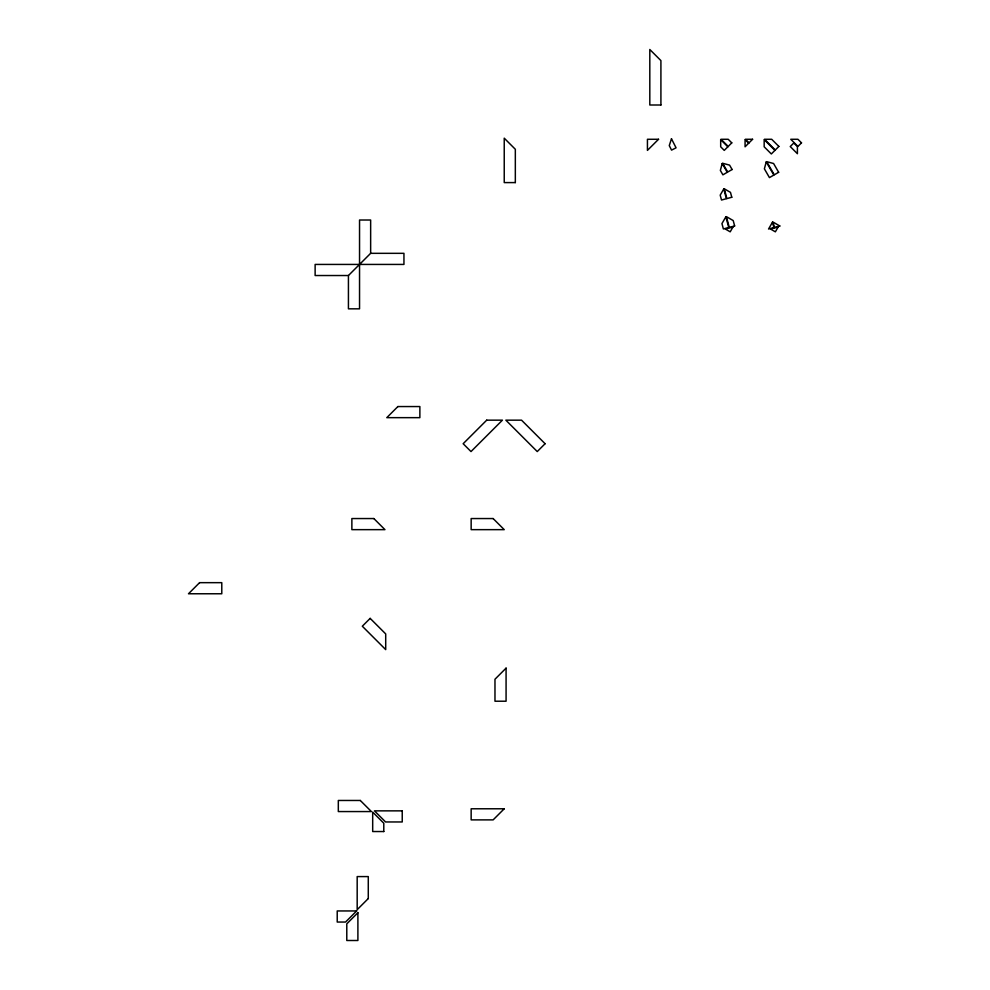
<?xml version="1.0" encoding="UTF-8"?>
<svg xmlns="http://www.w3.org/2000/svg" width="990" height="990" viewBox="0 0 990 990"><rect width="100%" height="100%" fill="white"/><g stroke="black" fill="none" stroke-linecap="round" stroke-linejoin="round"><path stroke-width="1.49" d="M348.43 275.529L370.644 253.329L403.945 253.329L403.945 264.429L315.129 264.429L315.129 275.529L348.43 275.529L348.43 308.831L359.543 308.831L359.543 220.015L370.644 220.015L370.644 253.329M722.217 163.523L720.361 170.441L722.898 174.834L727.279 172.297L722.217 163.523M766.235 161.902L764.379 168.82L769.44 177.594L773.834 175.069L766.235 161.902M671.48 138.786L669.265 145.604L671.554 150.109L676.071 147.819L671.48 138.786M732.959 227.007L730.199 231.821L725.373 229.061L732.959 227.007M778.128 227.007L775.368 231.821L770.554 229.061L778.128 227.007M723.777 188.929L720.2 195.129L721.512 200.017L726.4 198.705L723.777 188.929M725.868 216.798L721.945 223.592L723.381 228.95L728.739 227.514L725.868 216.798M772.485 222.206L768.562 229.012L773.92 227.576L772.485 222.206M199.584 582.664L188.484 593.765L221.785 593.765L221.785 582.664L199.584 582.664M658.536 139.281L647.435 150.381L647.435 139.281L658.536 139.281M397.893 406.556L386.793 417.656L419.871 417.656L419.871 406.556L397.893 406.556M727.848 146.792L724.259 150.381L720.683 146.792L720.683 139.627L727.848 146.792M731.783 142.857L728.207 146.433L721.042 139.281L728.207 139.281L731.783 142.857M748.65 143.216L745.074 146.792L745.074 139.627L748.65 143.216M752.586 139.281L749.009 142.857L745.421 139.281L752.586 139.281M486.709 420.168L463.159 443.718L471.005 451.564L502.413 420.168L486.709 420.168M774.923 150.381L771.334 153.957L764.169 146.792L764.169 139.627L774.923 150.381M778.858 146.433L775.269 150.022L764.527 139.281L771.693 139.281L778.858 146.433M793.832 142.968L790.243 146.545L797.408 153.71L797.408 146.545L793.832 142.968M801.516 142.857L797.928 146.433L790.775 139.281L797.928 139.281L801.516 142.857M370.161 618.379L362.315 626.225L385.704 649.613L385.704 633.922L370.161 618.379M545.094 443.718L537.248 451.564L505.853 420.168L521.544 420.168L545.094 443.718M506.076 668.139L494.975 679.239L494.975 701.217L506.076 701.217L506.076 668.139M368.28 898.561L357.18 909.674L357.18 876.583L368.28 876.583L368.28 898.561M356.647 910.949L345.547 922.049L337.219 922.049L337.219 910.949L356.647 910.949M357.897 912.743L346.785 923.843L346.785 940.5L357.897 940.5L357.897 912.743M504.232 808.78L493.131 819.881L471.153 819.881L471.153 808.78L504.232 808.78M732.105 169.513L727.712 172.037L722.651 163.276L729.568 165.12L732.105 169.513M778.647 172.285L774.267 174.809L766.668 161.655L773.586 163.511L778.647 172.285M731.783 197.27L726.895 198.582L724.272 188.793L730.471 192.369L731.783 197.27M734.642 225.943L729.271 227.378L726.4 216.649L733.206 220.572L734.642 225.943M779.823 225.992L774.465 227.428L773.017 222.069L779.823 225.992M660.912 105.002L649.811 105.002L649.811 49.5L660.912 60.6L660.912 105.002M515.332 182.593L504.232 182.593L504.232 138.179L515.332 149.28L515.332 182.593M373.849 518.55L351.871 518.55L351.871 529.65L384.949 529.65L373.849 518.55M493.131 518.55L471.153 518.55L471.153 529.65L504.232 529.65L493.131 518.55M360.298 800.465L338.32 800.465L338.32 811.565L371.399 811.565L360.298 800.465M402.237 810.86L374.48 810.86L385.58 821.96L402.237 821.96L402.237 810.86M383.786 831.538L372.686 831.538L372.686 812.109L383.786 823.21L383.786 831.538"/></g></svg>
